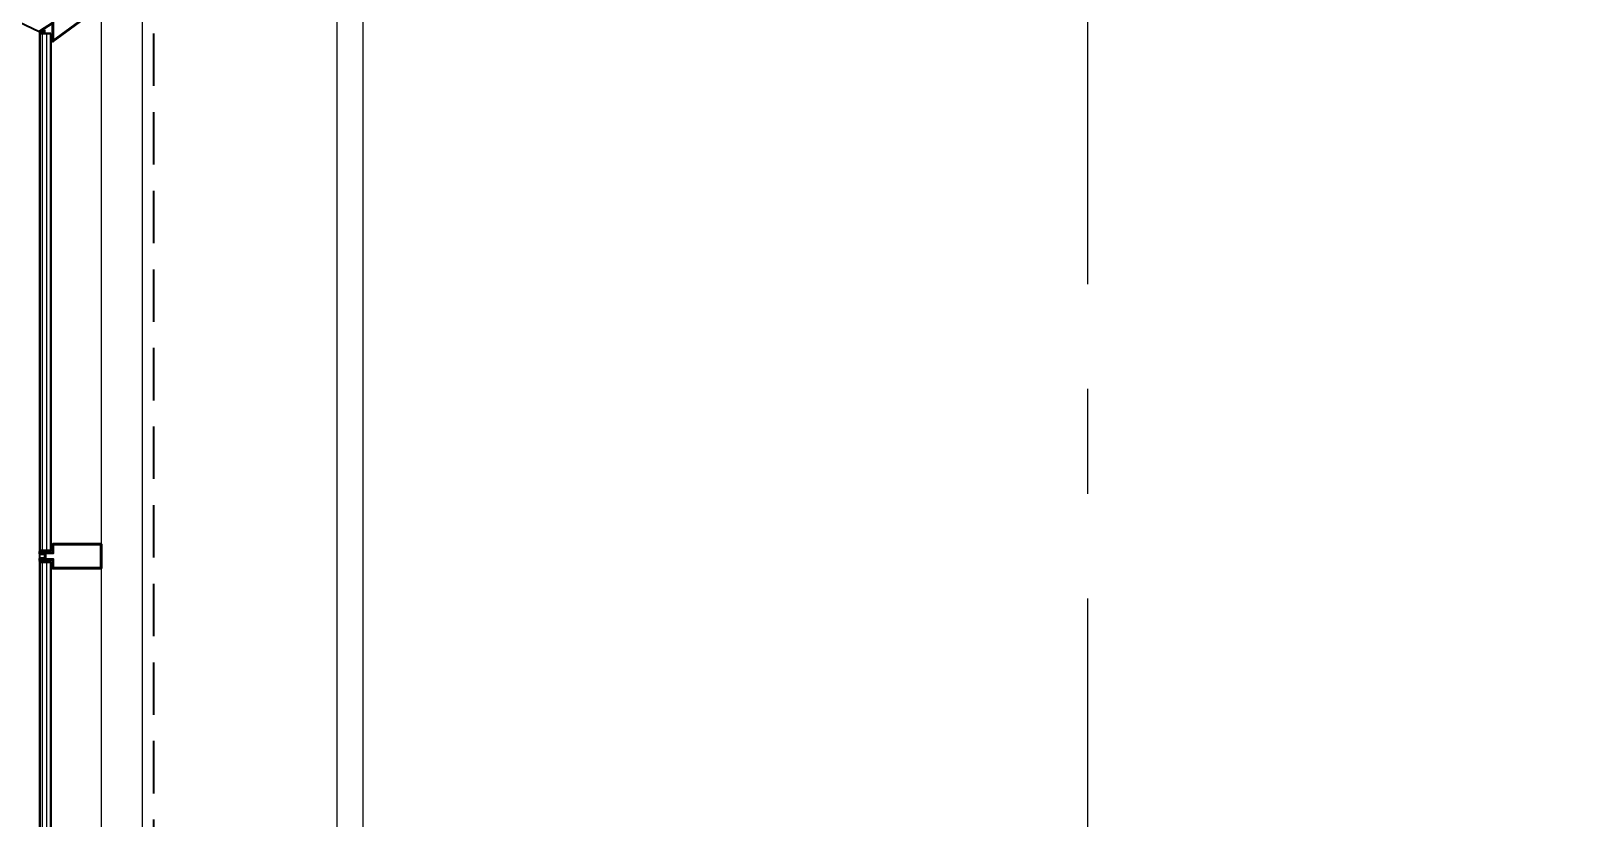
# Model space of a CAD drawing. Header units: inches. Extents: x -26575 to 27, y -11337 to 2257.
# Drawn here: x -24422 to -24243.7, y 72.1 to 162.2 of the extents above; entities that cross this region are included whole.
import ezdxf
from ezdxf import colors
from ezdxf.entities.mleader import LeaderData, LeaderLine
from ezdxf.math import Vec2, Vec3

# ---------------------------------------------------------------- set-up
doc = ezdxf.new("R2010")
doc.units = ezdxf.units.IN
doc.header["$LTSCALE"] = 48
doc.header["$MEASUREMENT"] = 0
for name, pattern in [('A106$0$CENTER', [2, 1.25, -0.25, 0.25, -0.25]), ('A112$0$CENTER', [2, 1.25, -0.25, 0.25, -0.25]), ('NB - 12th floor_plan$0$HIDDEN2', [0.1875, 0.125, -0.0625])]:
    doc.linetypes.add(name, pattern=pattern)
for name, color, linetype in [('A106$0$A-FLOR-SLAB', 8, 'Continuous'), ('A106$0$A-GLAZ', 8, 'Continuous'), ('A106$0$A-GLAZ-CRNA', 8, 'Continuous'), ('A106$0$A-GRID-GRDP0-15', 8, 'Continuous'), ('A112$0$A-FLOR-SLAB', 8, 'Continuous'), ('A112$0$A-GLAZ', 8, 'Continuous'), ('A112$0$A-GLAZ-CRNA', 8, 'Continuous'), ('A112$0$A-GRID-GRDP0-15', 8, 'Continuous'), ('A612$0$A-CLNG-SFFT', 8, 'Continuous'), ('E-Anno-Note', 6, 'Continuous'), ('NB - 12th floor_plan$0$STFIN1', 1, 'NB - 12th floor_plan$0$HIDDEN2'), ('NB - 12th floor_plan$0$STSLABNOTCH', 1, 'NB - 12th floor_plan$0$HIDDEN2'), ('XREF', 7, 'Continuous')]:
    doc.layers.add(name, color=color, linetype=linetype)
doc.styles.add('MAMEP ANNO', font='arial.ttf', dxfattribs={"height": 0.078125})

# ---------------------------------------------------------------- blocks, each defined once
blk = doc.blocks.new('A106')
at = {"layer": 'A106$0$A-FLOR-SLAB', "lineweight": 0}
blk.add_line((-24409.27, -6.15), (-24409.27, 170.12), dxfattribs=at)
at = {"layer": 'A106$0$A-GLAZ', "lineweight": 40}
blk.add_line((-24419.59, 101.71), (-24421.02, 101.71), dxfattribs=at)
at = {"layer": 'A106$0$A-GLAZ', "lineweight": 40, "flags": 128}
blk.add_lwpolyline([(-24414.02, 167.03), (-24414.02, 165.09), (-24419.52, 161.06), (-24419.52, 163.17), (-24421.02, 162.19), (-24421.02, 162.19), (-24420.39, 162.19)], dxfattribs=at)
at = {"layer": 'A106$0$A-GLAZ', "lineweight": 40, "extrusion": (0, 0, -1)}
blk.add_arc((24421.15, 101.59), 0.177, 135, 225, dxfattribs=at)
at = {"layer": 'A106$0$A-GLAZ-CRNA', "lineweight": 0}
for p, q in [((-24414.02, 167.03), (-24414.02, -10.9)), ((-24420.77, 161.94), (-24420.77, 102.71)), ((-24420.27, 161.94), (-24420.27, 102.71)), ((-24420.77, 101.46), (-24420.77, 42.71)), ((-24420.27, 101.46), (-24420.27, 42.71))]:
    blk.add_line(p, q, dxfattribs=at)
at = {"layer": 'A106$0$A-GLAZ-CRNA', "lineweight": 30}
for p, q in [((-24419.77, 161.94), (-24421.02, 161.94)), ((-24421.02, 161.94), (-24421.02, 102.71)), ((-24419.77, 161.94), (-24419.77, 102.71)), ((-24421.02, 101.46), (-24421.02, 42.71)), ((-24419.77, 101.46), (-24419.77, 42.71))]:
    blk.add_line(p, q, dxfattribs=at)
at = {"layer": 'A106$0$A-GLAZ-CRNA', "lineweight": 40}
for p, q in [((-24419.77, 102.71), (-24421.02, 102.71)), ((-24419.77, 101.46), (-24421.02, 101.46))]:
    blk.add_line(p, q, dxfattribs=at)
at = {"layer": 'A106$0$A-GLAZ-CRNA', "lineweight": 40, "flags": 128}
for points in [[(-24420.43, 102.09), (-24420.43, 102.34), (-24421.02, 102.34), (-24421.02, 102.46), (-24419.52, 102.46), (-24419.52, 103.46), (-24414.02, 103.46), (-24414.02, 102.09)], [(-24420.43, 102.09), (-24420.43, 101.84), (-24421.02, 101.84), (-24421.02, 101.71), (-24419.52, 101.71), (-24419.52, 100.71), (-24414.02, 100.71), (-24414.02, 102.09)]]:
    blk.add_lwpolyline(points, dxfattribs=at)
at = {"layer": 'A106$0$A-GLAZ-CRNA', "lineweight": 40, "extrusion": (0, 0, -1)}
for centre in [(24421.15, 102.59), (24421.15, 101.59)]:
    blk.add_arc(centre, 0.177, 135, 225, dxfattribs=at)
at = {"layer": 'A106$0$A-GRID-GRDP0-15', "linetype": 'A106$0$CENTER', "lineweight": 0}
blk.add_line((-24301.02, 2113.24), (-24301.02, -676.9), dxfattribs=at)
blk = doc.blocks.new('A112')
at = {"layer": 'A112$0$A-FLOR-SLAB', "lineweight": 0}
blk.add_line((-24409.27, -6.15), (-24409.27, 170.12), dxfattribs=at)
at = {"layer": 'A112$0$A-GLAZ', "lineweight": 40}
blk.add_line((-24419.59, 101.71), (-24421.02, 101.71), dxfattribs=at)
at = {"layer": 'A112$0$A-GLAZ', "lineweight": 40, "flags": 128}
blk.add_lwpolyline([(-24414.02, 167.03), (-24414.02, 165.09), (-24419.52, 161.06), (-24419.52, 163.17), (-24421.02, 162.19), (-24421.02, 162.19), (-24420.39, 162.19)], dxfattribs=at)
at = {"layer": 'A112$0$A-GLAZ', "lineweight": 40, "extrusion": (0, 0, -1)}
blk.add_arc((24421.15, 101.59), 0.177, 135, 225, dxfattribs=at)
at = {"layer": 'A112$0$A-GLAZ-CRNA', "lineweight": 0}
for p, q in [((-24414.02, 167.03), (-24414.02, -10.9)), ((-24420.77, 161.94), (-24420.77, 102.71)), ((-24420.27, 161.94), (-24420.27, 102.71)), ((-24420.77, 101.46), (-24420.77, 42.71)), ((-24420.27, 101.46), (-24420.27, 42.71))]:
    blk.add_line(p, q, dxfattribs=at)
at = {"layer": 'A112$0$A-GLAZ-CRNA', "lineweight": 30}
for p, q in [((-24419.77, 161.94), (-24421.02, 161.94)), ((-24421.02, 161.94), (-24421.02, 102.71)), ((-24419.77, 161.94), (-24419.77, 102.71)), ((-24421.02, 101.46), (-24421.02, 42.71)), ((-24419.77, 101.46), (-24419.77, 42.71))]:
    blk.add_line(p, q, dxfattribs=at)
at = {"layer": 'A112$0$A-GLAZ-CRNA', "lineweight": 40}
for p, q in [((-24419.77, 102.71), (-24421.02, 102.71)), ((-24419.77, 101.46), (-24421.02, 101.46))]:
    blk.add_line(p, q, dxfattribs=at)
at = {"layer": 'A112$0$A-GLAZ-CRNA', "lineweight": 40, "flags": 128}
for points in [[(-24420.43, 102.09), (-24420.43, 102.34), (-24421.02, 102.34), (-24421.02, 102.46), (-24419.52, 102.46), (-24419.52, 103.46), (-24414.02, 103.46), (-24414.02, 102.09)], [(-24420.43, 102.09), (-24420.43, 101.84), (-24421.02, 101.84), (-24421.02, 101.71), (-24419.52, 101.71), (-24419.52, 100.71), (-24414.02, 100.71), (-24414.02, 102.09)]]:
    blk.add_lwpolyline(points, dxfattribs=at)
at = {"layer": 'A112$0$A-GLAZ-CRNA', "lineweight": 40, "extrusion": (0, 0, -1)}
for centre in [(24421.15, 102.59), (24421.15, 101.59)]:
    blk.add_arc(centre, 0.177, 135, 225, dxfattribs=at)
at = {"layer": 'A112$0$A-GRID-GRDP0-15', "linetype": 'A112$0$CENTER', "lineweight": 0}
blk.add_line((-24301.02, 2113.24), (-24301.02, -676.9), dxfattribs=at)
blk = doc.blocks.new('A612')
at = {"layer": 'A612$0$A-CLNG-SFFT', "lineweight": 0, "extrusion": (-2.86761e-05, 1.38317e-10, 1), "elevation": 0.71, "flags": 128}
for points in [[(-24549.35, 259.76), (-24384.02, 186.56), (-24384.02, 19.1)], [(-24553.3, 258.23), (-24387.02, 184.6), (-24387.02, 16.1)]]:
    blk.add_lwpolyline(points, dxfattribs=at)
blk = doc.blocks.new('NB - 12th floor_plan')
at = {"layer": 'NB - 12th floor_plan$0$STFIN1', "elevation": 0}
blk.add_lwpolyline([(-22861.02, -18.9), (-24421.02, -18.9), (-24421.02, 162.09), (-24433.63, 168.06), (-24487.87, 192.07), (-24599.08, 241.31)], dxfattribs=at)
at = {"layer": 'NB - 12th floor_plan$0$STSLABNOTCH', "elevation": 0}
blk.add_lwpolyline([(-24583.3, 248.54), (-24408.02, 170.93), (-24408.02, -7.4)], dxfattribs=at)

msp = doc.modelspace()

# ---------------------------------------------------------------- block references
at = {"layer": 'XREF'}
for name in ['A106', 'A112', 'NB - 12th floor_plan', 'A612']:
    msp.add_blockref(name, (0, 0), dxfattribs=at)

# ---------------------------------------------------------------- leaders
at = {"layer": 'E-Anno-Note'}
ml = msp.add_multileader_mtext('Standard', dxfattribs=at)
ml.set_content('CEILING MOUNTED J-BOX\\PFOR MECH SHADES\\P(TYP.)', color=256, style='MAMEP ANNO')
ml.set_leader_properties(color=256, linetype='Continuous')
ml.build(insert=Vec2(0, 0))
ml.multileader.update_dxf_attribs({"has_dogleg": 0, "text_right_attachment_type": 3, "dogleg_length": 3.84, "arrow_head_size": 12, "scale": 96})
ctx = ml.context
ctx.base_point, ctx.scale, ctx.char_height, ctx.arrow_head_size, ctx.landing_gap_size, ctx.plane_origin = Vec3(-24512.3, 285.05), 96, 9.75, 12, 3.75, Vec3(-24593.49, 236.2)
ctx.right_attachment = 3
notes = []
notes.append((ctx, [(0, (0, 0, 0), (0, 0), (1, 0), 1, [])]))
ctx.mtext.insert, ctx.mtext.flow_direction = Vec3(-24508.55, 291.36), 5
for ctx, leaders in notes:
    for number, flags, end, landing, length, lines in leaders:
        leader = LeaderData()
        leader.index, (leader.has_last_leader_line, leader.has_dogleg_vector, leader.attachment_direction) = number, flags
        leader.last_leader_point, leader.dogleg_vector, leader.dogleg_length = Vec3(end), Vec3(landing), length
        for number, points, colour, breaks in lines:
            line = LeaderLine()
            line.index, line.vertices, line.color, line.breaks = number, Vec3.list(points), colors.encode_raw_color(colour), breaks
            leader.lines.append(line)
        ctx.leaders.append(leader)

doc.saveas('drawing.dxf')
